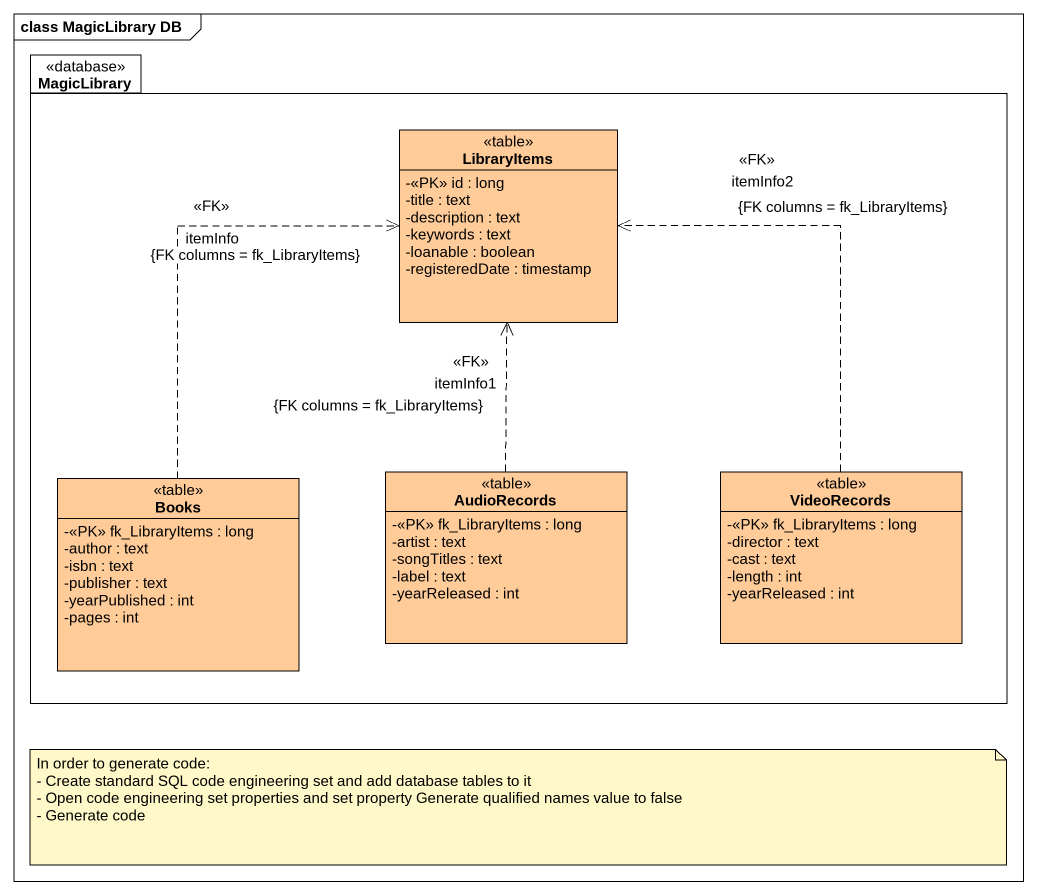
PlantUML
@startuml
mainframe class MagicLibrary DB
hide circle
hide empty members
skinparam classAttributeIconSize 0
package MagicLibrary <<database>> {
  class LibraryItems <<table>> #FFCC99 {
    -<<PK>> id : long
    -title : text
    -description : text
    -keywords : text
    -loanable : boolean
    -registeredDate : timestamp
  }
  class AudioRecords <<table>> #FFCC99 {
    -<<PK>> fk_LibraryItems : long
    -artist : text
    -songTitles : text
    -label : text
    -yearReleased : int
  }
  class VideoRecords <<table>> #FFCC99 {
    -<<PK>> fk_LibraryItems : long
    -director : text
    -cast : text
    -length : int
    -yearReleased : int
  }
  class Books <<table>> #FFCC99 {
    -<<PK>> fk_LibraryItems : long
    -author : text
    -isbn : text
    -publisher : text
    -yearPublished : int
    -pages : int
  }
}
AudioRecords .up.> LibraryItems : <<FK>>\nitemInfo1\n{FK columns = fk_LibraryItems}
VideoRecords .up.> LibraryItems : <<FK>>\nitemInfo2\n{FK columns = fk_LibraryItems}
Books .up.> LibraryItems : <<FK>>\nitemInfo\n{FK columns = fk_LibraryItems}
note as N1
  In order to generate code:
  - Create standard SQL code engineering set and add database tables to it
  - Open code engineering set properties and set property Generate qualified names value to false
  - Generate code
end note
@enduml
